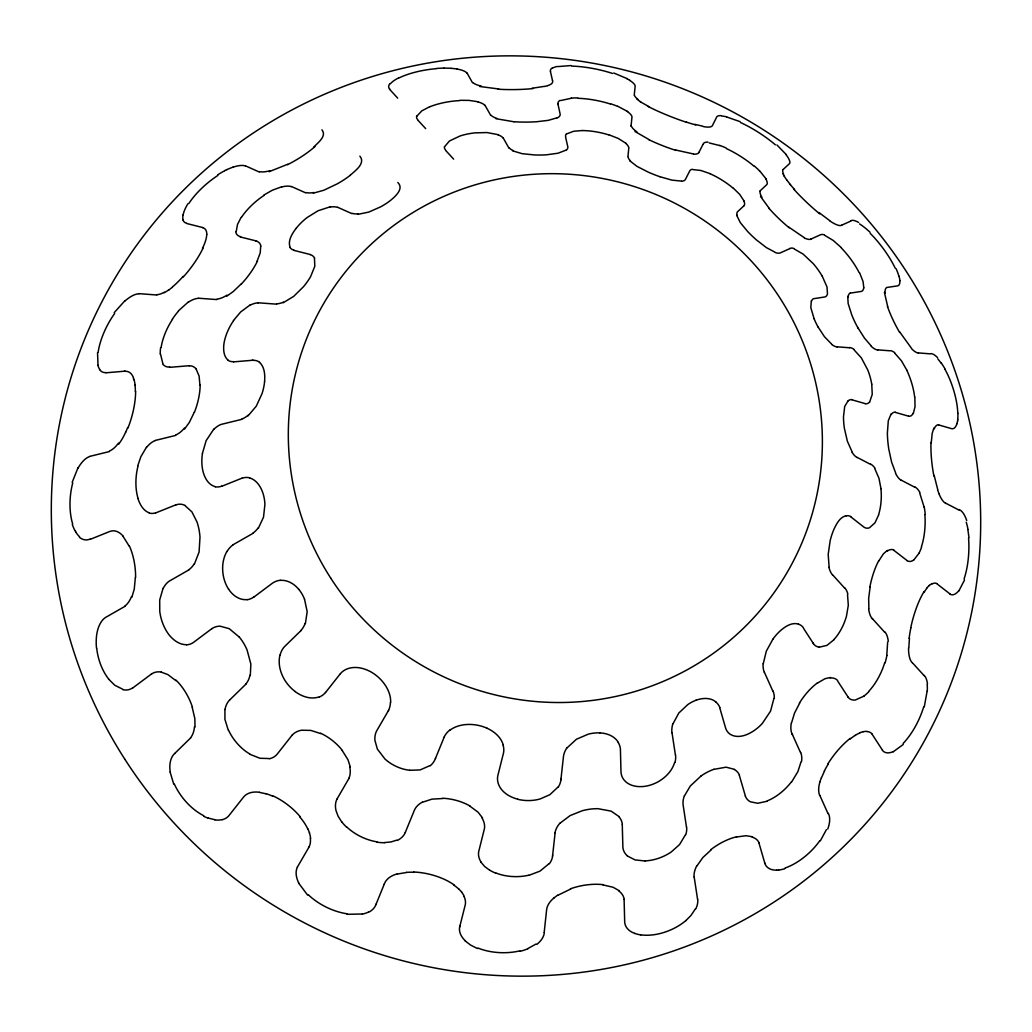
<?xml version="1.0" encoding="UTF-8"?>
<svg xmlns="http://www.w3.org/2000/svg" width="1032" height="1032" viewBox="0 0 1032 1032"><rect width="100%" height="100%" fill="white"/><g stroke="black" fill="none" stroke-linecap="round" stroke-linejoin="round"><path stroke-width="1.5" d="M634.241 95.241L635.17 86.017A39.577 8.295 15.9 0 0 629.713 80.367M390.664 702.586C390.986 694.007 386.678 685.906 380.95 679.778A20.924 10.127 38.2 0 0 371.288 672.09C364.296 668.168 355.718 665.975 347.9 668.62A57.702 30.805 44.4 0 0 340.431 673.638M908.818 647.735L909.463 638.111M135.373 577.314L134.263 589.117L131.864 597.18M931.251 442.909L932.193 433.363L933.883 428.048M863.81 287.902L863.062 281.568L859.656 272.874M194.996 727.031L194.855 718.672L192.197 707.243M264.579 381.608C265.082 375.003 264.772 367.147 259.522 362.374M773.91 698.483L770.556 711.138L762.235 723.535A24.058 11.907 -43.6 0 1 750.174 732.965C744.291 736.203 736.474 738.112 730.372 734.384A55.418 25.297 -37.6 0 1 725.715 728.399L719.704 707.617M927.136 691.053L924.285 706.83M763.306 663.55L766.324 651.153L772.813 639.311M97.55 352.647L98.014 365.238M631.107 125.581L631.068 126.278M627.933 156.567L628.798 148.156M631.094 125.762L631.997 116.784A44.247 9.275 15.9 0 0 627.185 111.443M554.12 897.801A43.912 22.794 -5 0 0 546.638 909.605L544.199 932.322M552.636 855.27L555.113 832.85M560.995 778.85L563.472 756.43A58.398 30.315 -5 0 1 566.981 747.736M552.662 855.038L552.494 856.302M561.021 778.618L560.866 779.882M957.644 421.146L957.864 419.431M847.749 296.39L848.149 303.563L851.787 314.966A22.923 4.296 63 0 0 858.16 328.305M224.937 709.397L224.924 719.343L228.317 730.385M886.759 655.488L887.662 642.123M202.44 453.358L206.103 440.716L213.714 429.222M870.118 587.053L868.66 598.495L868.88 608.712M801.051 761.835L797.891 771.626L791.673 781.895M250.325 675.47L250.853 664.015L247.048 649.902A24.626 11.391 61.5 0 0 239.089 636.796M791.57 722.787L794.537 713.073L799.71 703.089M459.666 927.123L459.885 926.194M279.943 655.178C277.892 663.589 280.24 672.542 284.6 679.843A24.665 14.306 50.8 0 0 295.139 691.492M503.113 745.194A56.786 30.134 8.1 0 1 503.577 752.702L497.747 775.948A51.484 27.4 7 0 0 498.791 784.913C502.029 792.615 509.989 797.156 517.754 799.207M459.911 926.078L465.329 904.522A42.583 22.523 8.4 0 0 464.09 896.589M137.669 466.051L140.894 456.647L146.454 447.243M72.163 482.396L78.006 467.728M674.644 762.493C672.064 771.02 665.382 777.793 657.707 782.011A21.569 11.636 -22.4 0 1 645.619 786.203C638.073 787.455 629.172 786.203 624.038 779.986A55.56 27.864 -16.5 0 1 620.993 772.22L620.413 749.168A61.249 30.702 -15.5 0 0 618.258 742.511M673.058 723.703L678.798 713.035L687.751 704.611A16.873 7.185 -31.7 0 1 696.032 700.225M305.395 623.573L307.175 611.615L304.517 599.218M444.663 146.609L449.462 140.984L460.066 135.966A23.078 6.927 -9.8 0 1 474.849 132.883L486.949 132.548L498.237 134.676M878.632 514.981L874.955 522.85L869.46 527.778A51.213 16.925 -81.8 0 1 863.99 527.171L850.781 516.838M964.507 580.023L958.896 590.885M685.416 834.798L679.559 844.563L671.264 851.955A29.309 15.828 -22.3 0 1 645.103 860.869M811.307 300.828L810.829 307.665L814.093 318.72M821.588 777.535L824.529 770.943M375.983 904.432L384.175 884.347M435.44 758.507L444.173 737.119M376.074 904.213L375.738 905.025A39.448 21.44 20.8 0 1 368.54 912.301M384.214 884.231L384.588 883.34A42.286 22.807 19.5 0 1 397.191 873.898M435.53 758.288L435.014 759.488A51.136 27.696 20.6 0 1 430.267 765.718M194.313 412.194L189.346 422.398L184.599 428.99M684.564 795.698L690.279 786.023L700.728 776.283M826.413 829.625L820.363 840.809M913.333 413.368L915.036 406.724L914.842 397.204M257.058 261.29L260.219 252.879L260.696 246.158M163.043 588.395L159.702 599.966L159.754 611.331A28.367 15.415 73.2 0 0 170.228 636.254C174.395 640.898 180.136 644.897 186.624 644.69M405.279 832.45L414.451 810.081A47.872 25.813 19.5 0 1 422.398 802.096M417.005 116.01L421.765 110.901L429.763 106.657M703.36 126.601A42.325 8.733 26.7 0 0 712.506 125.401L716.531 117.364A39.513 8.346 27.8 0 1 721.058 115.623M702.934 144.493L698.922 152.426M336.909 799.194L349.035 778.257M388.69 710.132L388.238 710.971M297.41 867.035L309.226 846.692M695.465 908.741L690.885 915.565L685.88 920.57M919.293 552.894L913.63 560.183M878.658 561.124L883.418 553.823L887.378 550.366M226.885 551.449C222.357 559.318 221.699 568.967 223.725 577.701A20.821 11.313 73 0 0 228.575 589.169M696.858 866.042L702.844 857.553L711.332 849.697M388.174 711.061L376.564 731.069A51.174 27.619 32.1 0 0 374.913 740.383L377.377 749.116L385.013 759.062A27.812 16.409 26.1 0 0 409.639 770.246M241.101 217.417L237.541 224.37L236.225 231.529M194.313 564.311L199.086 552.017L199.989 537.221A25.903 10.81 82.6 0 0 196.97 521.908L191.913 511.898L184.986 505.564M698.961 152.375L698.999 152.31A47.923 9.881 26.7 0 1 693.581 154.181M258.387 528.165L263.521 517.161L264.914 504.377A18.434 7.856 82.7 0 0 262.902 493.038C260.748 486.575 256.504 479.932 249.628 477.919M233.49 320.488L240.701 311.922L250.002 305.033M891.029 414.077L888.294 420.772L887.378 433.169A27.374 6.024 82.9 0 0 888.784 449.126L891.571 461.988L895.634 472.953M557.873 787.184L549.85 794.704L540.213 798.923A26.368 15.338 0.6 0 1 517.703 799.271M295.965 228.511C292.172 233.761 287.515 240.688 290.147 247.383M114.204 312.657L124.898 300.712M567.174 747.761L576.437 739.234L588.382 734.126A18.976 8.746 -10.4 0 1 599.927 732.888M869.589 402.17L872.246 394.405L871.756 384.188M759.978 190.985L766.918 184.496A44.853 9.391 37.4 0 0 765.667 178.6M549.14 863.616L539.942 871.163L528.823 875.368M340.405 673.625L325.544 692.498M292.095 735.21L277.234 754.082A45.666 24.484 45.7 0 1 269.378 758.791M927.213 587.543L929.303 585.376M190.701 737.867L174.743 753.437M178.433 310.825L188.43 301.899M246.016 684.048L230.046 699.619M241.398 283.761L233.193 291.605L226.653 296.261M301.318 630.23L300.66 630.9M833.83 639.853L826.942 645.374L819.202 647.206M560.518 822.814L570.167 815.551L582.242 810.752A26.651 12.062 -10.3 0 1 598.031 808.688L611.099 811.126L619.007 816.544M174.666 753.528L174.047 754.134A42.157 22.02 56.2 0 0 169.854 765.615A40.042 21.466 54 0 0 170.254 772.078M229.968 699.696L229.065 700.612A47.433 24.768 56.2 0 0 225.028 709.461M300.583 630.978L284.368 646.78A54.619 28.522 56.2 0 0 280.02 655.243M903.232 744.485L893.17 751.825M743.904 205.832L744.162 205.561A51.768 10.849 37.4 0 0 743.982 201.124M783.159 169.493L789.583 163.52A40.093 8.398 37.4 0 0 785.816 154.374M743.737 205.987L737.261 212.012A57.263 11.881 38.3 0 0 737.261 215.727M783.082 169.558L782.901 169.725A42.918 8.824 38.5 0 0 783.611 174.189M313.934 146.854C317.985 142.713 327.067 136.043 321.92 129.839M248.08 415.819L256.233 406.247L262.025 393.682A21.311 7.676 -75.1 0 0 264.592 381.595M172.421 287.193L168.925 289.928M350.145 175.298C355.047 170.886 365.896 163.314 359.871 156.167M848.252 400.532L844.692 406.505L843.492 416.799A19.479 4.476 82.8 0 0 844.408 428.422L847.362 441.206L852.161 452.029M817.37 683.132L824.994 678.708L830.463 677.495M430.034 765.589L420.14 769.911L409.665 770.311M864.068 696.084L855.296 700.031A44.582 17.686 -59.5 0 1 848.059 697.181M253.859 597.089L272.435 583.196A63.636 32.211 67.2 0 1 280.304 580.268M151.472 673.986L132.896 687.867M536.021 944.048L527.726 948.64M567.032 133.76L573.624 131.27L582.5 130.509M211.96 628.591L193.371 642.485A50.529 25.607 68.1 0 1 186.663 644.832M450.236 729.947C457.357 724.864 466.567 723.703 475.055 724.812A21.504 10.333 13.5 0 1 487.052 728.231M565.807 150.221L558.028 153.226L546.599 154.787A19.943 3.341 -0.4 0 1 534.563 154.955L522.089 153.665L512.517 150.801M124.898 606.377L105.406 617.536A43.421 21.13 77.8 0 0 98.543 627.263A40.725 20.434 75.7 0 0 96.905 633.455A39.5 20.395 74.6 0 0 96.221 640.601A38.352 20.447 73.8 0 0 96.505 648.212M188.882 569.896L169.261 581.132A48.968 23.839 77.8 0 0 163.108 588.511M263.986 194.971L272.319 190.236L281.878 186.702M233.232 544.651L252.866 533.415M557.783 895.312L570.722 889.016M287.722 164.256L269.133 171.699M224.705 170.59L226.937 169.48M422.565 802.199L431.957 799.142L442.999 798.497M811.642 238.74L810.946 239.037M811.733 238.702L820.337 234.845A46.827 10.41 48.7 0 1 824.452 234.883M560.698 100.543L571.457 98.221M556.777 117.906L548.315 120.344L536.679 121.737A28.483 4.476 -0.4 0 1 514.065 121.737M283.181 302.763L293.694 296.377L303.537 286.651A21.195 6.218 -52.6 0 0 310.632 276.55L314.812 266.282L314.476 258.181M176.008 504.777L155.768 512.891M396.817 840.125L391.063 841.931L384.304 842.602M841.622 225.208L850.703 221.132M90.184 539.362L109.792 531.467A44.376 20.524 88.7 0 1 120.396 533.531A43.654 19.905 86.3 0 1 122.847 535.814M860.198 732.591L863.216 731.624M789.828 248.609L780.514 252.788A58.953 12.9 47.9 0 1 775.483 252.659M241.952 478.19L221.712 486.304M767.098 801.258L757.759 803.27L750.393 801.799A48.104 21.956 -37.6 0 1 745.349 796.072M696.032 700.251C702.508 697.813 710.777 697.297 716.247 702.25M319.352 696.806C311.071 699.838 301.886 696.613 295.126 691.556M713.938 769.343L726.115 767.176L734.526 769.382M155.393 440.406L175.646 435.427M241.643 419.379L221.377 424.346A51.832 22.485 -80 0 0 213.74 429.415M89.681 456.389L109.366 451.577M850.278 293.127L861.449 291.385A48.839 11.378 57.8 0 0 863.694 287.747M397.346 874.039L406.453 872.492M736.461 836.991L746.123 835.727L752.444 836.771M544.212 86.391L532.073 88.262M846.279 515.69C839.893 517.071 836.617 523.688 834.037 529.068A21.62 6.192 -75.5 0 0 830.167 540.678L828.193 554.378L829.122 567.084M557.873 66.59L570.902 65.558M362.335 914.004L347.113 914.3M313.289 193.178L323.88 190.223L337.309 183.825A25.439 5.921 -31.4 0 0 350.3 175.285M330.163 206.813L318.062 210.76L307.188 217.494A25.22 9.546 -40.3 0 0 296.042 228.498M814.442 298.57L824.968 296.945A56.283 13.106 57.8 0 0 827.483 293.733L827.006 286.986L822.143 275.931M269.197 758.533L259.974 758.275L249.757 754.237M124.356 371.236L125.053 371.185M252.208 360.297L253.175 360.245M124.549 371.21L105.974 372.797M252.401 360.284L233.567 361.871M247.254 599.592C239.579 600.482 232.561 595.335 228.575 589.156M357.769 214.359L368.759 212.089L380.498 206.916A18.163 4.373 -31.3 0 0 390.135 200.711C394.998 196.725 404.363 188.791 397.823 182.483M692.949 169.596L700.922 170.486L709.977 173.608M776.735 870.247L778.605 870.131M681.326 181.077L671.897 180.123L659.899 176.704M280.343 580.358C287.606 579.765 294.404 583.983 298.854 589.466M459.911 100.31L468.954 100.388L478.177 101.768M189.243 365.715L169.635 367.34M645.039 860.985L635.041 859.901L627.456 856.031M198.428 298.209L216.797 299.577M258.181 302.789L276.537 304.156M138.946 293.643L156.787 294.997M498.753 88.971L479.79 86.507M693.117 153.884L675.431 149.975M889.481 350.764L877.742 349.861M930.129 353.834L918.377 352.918M513.936 121.776L495.94 118.68M599.927 732.901C607.022 733.21 614.646 736.087 618.374 742.472M709.255 142.945L719.807 145.589M602.907 884.888L613.111 887.262L619.213 890.719M837.094 346.804L849.581 347.784M259.587 792.408L266.011 793.802M214.785 819.692L208.322 818.092M702.792 126.201L694.923 124.369M938.63 424.926L951.736 428.693A42.196 11.52 77.1 0 0 956.87 423.83M908.599 416.18L895.312 412.374M865.19 403.615L851.993 399.823M161.34 672.18L167.803 674.554L175.904 680.643M240.095 236.883L240.882 237.102M255.755 240.83L256.542 241.049M293.798 250.35L310.245 254.517M240.727 237.063L255.91 240.869M726.773 117.016L740.034 121.634M798.497 624.089C791.957 622.128 785.52 626.295 780.76 630.397A20.575 7.353 -53.2 0 0 772.787 639.298M122.937 689.35L114.797 685.248L108.618 679.159M215.262 486.678C207.587 484.614 203.872 476.384 202.53 469.199A25.516 12.887 -84.8 0 1 202.465 453.37M202.62 227.517L186.611 223.48M608.867 134.753L618.323 138.481L626.102 143.396M613.743 72.988L627.017 78.587M794.137 248.944L803.102 254.065L813.164 263.56A23.401 6.592 52.7 0 1 822.053 275.905M291.385 186.482L305.614 192.829M775.2 252.298L766.312 247.564L756.456 239.927A20.189 3.122 42.9 0 1 747.697 231.555L740.318 222.628L736.693 215.327M259.264 172.009L245.345 165.778M337.645 207.264L351.873 213.624M149.292 512.904C143.126 510.634 139.784 504.248 137.862 498.353M824.878 235.451L833.159 240.404L841.364 247.667M320.655 733.571L310.761 730.398L301.589 730.217A49.278 26.303 44.4 0 0 292.12 735.223M617.639 106.231L627.649 111.508M477.429 948.537L470.657 945.106L465.277 941.016M649.373 139.784L635.015 131.503M487.052 728.231C494.302 731.52 501.139 737.248 503.306 745.194M804.16 237.605L788.848 227.169M649.012 106.683L640.201 101.716M857.115 457.37L870.686 464.439M901.349 480.241L914.92 487.298M958.96 510.053L945.764 503.216M469.753 806.031L478.061 812.184L482.525 817.924M489.723 870.286L484.64 866.493L481.028 862.223M907.115 560.582L893.88 550.353M829.689 220.629L818.969 212.54M950.021 593.968L937.25 584.048M854.122 349.938L861.346 357.859L867.731 369.908A22.382 7.069 71.7 0 1 871.73 384.162M831.637 344.108L824.491 336.755L818.105 327.028M228.175 360.233C223.789 356.659 223.338 350.39 223.776 345.139A27.864 12.229 -62 0 1 233.58 320.63M732.888 187.734L739.738 194.429L744.227 201.292M894.899 353.318L901.439 360.787L906.818 370.153M776.928 144.97L786.332 154.658M871.072 345.81L864.442 338.057L858.185 328.202M307.575 895.067L298.519 882.953M458.982 889.107L461.665 892.061M759.591 170.744L766.015 178.82M911.501 348.313L899.659 331.878M629.61 160.669L637.002 166.384L648.212 172.112A21.672 3.096 21.2 0 0 659.925 176.73M417.741 120.009L425.661 128.626M453.628 159.121L445.76 150.543M397.681 98.13L389.464 89.165M794.55 189.488L790.061 184.418M873.046 619.381L884.476 632.01M912.856 663.241L924.13 675.663M844.666 588.137L832.54 574.734M872.93 619.239L872.272 618.49M239.063 636.873L229.181 628.656L220.074 626.166A54.335 27.516 67.2 0 0 211.973 628.643M769.408 208.606L760.532 196.467M937.843 358.891L941.365 363.38M122.821 535.969L129.168 546.109M342.263 750.574L347.965 759.72L350.338 767.086M848.111 697.103L837.958 681.481M813.487 643.684L813.035 643M341.669 821.859L338.083 816.157L335.993 810.533A44.376 23.942 32.1 0 1 336.948 799.219M882.45 750.148L872.208 734.371M485.092 105.406L490.703 115.391M472.475 82.702L467.057 73.027M503.229 137.966L508.841 147.95M196.235 369.288L199.099 376.035L199.937 385.284M803.425 628.165L812.984 642.923M874.852 468.799L878.954 478.229L880.98 488.665M75.091 530.577L76.123 532.357M162.811 363.406L160.476 353.937M919.834 493.425L924.143 507.202M792.06 733.688L792.499 734.719M792.37 734.436L800.497 752.547M307.962 829.006L309.536 832.94M173.699 784.075L170.112 772.026M819.795 795.324L828.025 813.642M772.878 691.182L764.428 672.322M758.946 842.976L764.635 862.52M745.388 796.046L739.325 775.303M887.739 306.762L884.398 292.301M764.918 863.449L764.725 862.817M133.386 378.112L133.889 379.699M937.701 489.478L934.166 475.442M552.533 80.715L552.61 81.064A43.151 9.469 5.2 0 1 547.708 85.643M557.216 117.971A48.956 10.746 5.2 0 0 560.118 113.971L557.925 103.922M565.588 137.127L567.793 146.738A57.289 12.565 5.2 0 1 566.117 150.259M552.533 80.664L550.379 71.324M847.517 594.368L848.304 605.358L846.446 616.259A27.671 12.023 -65.6 0 1 833.817 639.672M967.861 529.558L968.996 537.633M675.392 754.921L672.026 732.746M694.201 877.11L697.555 899.272M686.473 827.096L683.12 804.921A55.328 26.6 -27.1 0 1 684.358 795.749M624.102 899.414L624.695 922.131A42.841 21.491 -16.5 0 0 629.997 930.98A40.661 20.666 -18.8 0 0 634.757 933.405M622.257 824.284L622.877 847.337A48.001 24.071 -16.5 0 0 627.508 856.005M314.928 146.583A34.379 8.037 -31.1 0 1 287.541 164.669M269.997 170.719A44.686 13.197 -34.5 0 1 259.703 171.647M233.013 167.184A41.577 12.707 -35.9 0 1 245.203 165.894M226.821 169.712A40.171 13.248 -38.2 0 1 233.064 167.132M217.791 174.769A40.558 14.461 -39.4 0 1 224.628 170.809M188.856 203.498A42.97 16.202 -39.9 0 1 217.804 175.492M187.876 203.781A42.106 15.648 -41.3 0 0 184.818 209.625A41.035 14.577 -42.6 0 0 183.154 214.772M183.115 219.971A40.222 13.803 -44.1 0 1 183.038 214.862M186.792 223.273A40.338 13.597 -45.3 0 1 183.012 220.074M202.53 227.633A43.073 14.474 -46.4 0 1 206.761 234.367M206.722 234.393A43.086 14.177 -48.8 0 1 206.413 237.321A42.17 13.351 -50.3 0 1 204.994 242.481A41.048 12.32 -51.6 0 1 202.491 248.338M203.136 247.912A39.977 11.365 -52.4 0 1 183.27 276.989M183.167 276.331A41.938 12.449 -53.2 0 1 177.865 281.994A42.867 13.687 -53.8 0 1 172.499 286.896M168.99 289.695A43.408 15.299 -55.6 0 1 164.127 292.753M164.307 292.237A42.26 15.235 -56.3 0 1 156.954 294.688M124.846 301.06A39.59 14.59 -57.4 0 1 138.856 293.81M98.13 352.273A46.324 20.666 -61.7 0 1 114.655 313.47M99.743 369.482A39.925 16.319 -66.2 0 1 97.937 365.354M106.051 372.578A39.487 15.919 -67.5 0 1 99.627 369.688M125.001 371.327A42.351 17.015 -68.7 0 1 133.502 377.918M134.005 379.518A42.892 16.409 -72.8 0 1 135.076 385.065M135.05 385.091A42.028 15.364 -74.1 0 1 135.334 391.618M135.631 391.244A40.248 14.087 -74.9 0 1 127.955 427.983M127.671 427.519A41.267 15.08 -75.7 0 1 125.672 432.253M125.646 432.227A42.299 16.383 -76.4 0 1 122.292 438.716A43.099 17.583 -77.4 0 1 118.654 444.134M118.474 443.128A42.905 17.97 -78.2 0 1 109.418 451.061M78.097 468.012A40.158 17.415 -80 0 1 89.668 456.544M72.666 523.972A43.447 21.93 -84.4 0 1 72.756 482.86M75.013 530.719A40.867 20.227 -86 0 1 72.317 524.462M79.554 536.73A40.235 19.144 -87.8 0 1 76.071 532.512M90.081 539.052A41.319 19.273 -89.3 0 1 79.451 537.324M129.297 545.773A34.972 14.59 82.8 0 1 135.592 577.456M131.503 596.573A46.35 22.175 79.2 0 1 124.82 606.107M108.657 679.043A35.888 19.634 73.3 0 1 96.737 648.277M132.831 687.738A44.453 22.627 68.7 0 1 123.027 689.763M151.498 674.038A47.524 24.058 67.2 0 1 161.302 672.038M175.956 680.114A33.321 15.467 61.7 0 1 192.442 707.307M194.48 726.631A45.266 23.297 57.7 0 1 190.585 737.725M203.781 815.732A42.054 24.355 51.3 0 1 174.344 784.062M208.348 818.234A41.693 23.878 49.7 0 1 203.807 816.351M222.254 819.576A40.351 21.943 47 0 1 214.875 819.898M222.332 819.692A40.674 21.84 45.7 0 0 229.117 815.383L243.578 797.052A43.408 23.168 44.4 0 1 255.536 792.021A43.073 22.536 41.9 0 1 259.509 792.266M265.959 793.66A40.609 19.982 39.2 0 1 272.68 796.188M272.59 795.737A39.461 18.795 38.5 0 1 300.364 816.931M299.848 817.009A41.706 20.253 37.5 0 1 304.363 822.93A42.789 21.582 36.6 0 1 307.781 828.967M309.406 832.914A43.499 23.039 34.3 0 1 310.606 838.41M310.348 838.319A42.415 22.704 33.4 0 1 309.187 846.666M298.725 882.979A39.706 21.427 32.1 0 1 297.435 867.035M346.971 913.784A46.221 27.619 26.4 0 1 308.297 894.757M368.308 912.146A39.938 22.072 22.1 0 1 362.425 914.094M406.337 872.375A42.131 20.614 14.4 0 1 413.948 872.272M413.806 872.014A40.648 19.195 13.8 0 1 454.041 884.85M453.641 884.979A42.493 21.311 11.7 0 1 458.814 889.133M461.549 892.074A43.383 22.756 9.2 0 1 464.31 896.576M465.471 940.978A39.925 21.246 7.1 0 1 459.627 927.123M519.896 950.859A44.208 25.761 1 0 1 477.984 948.06M527.855 948.743A41.357 23.504 -0.4 0 1 520.218 951.298M544.328 932.399A40.893 21.698 -3.1 0 1 536.872 944.332M554.158 897.827A43.576 21.956 -7.4 0 1 557.615 895.247M570.451 888.81A35.952 16.293 -10.1 0 1 603.127 884.669M618.813 890.913A45.692 22.781 -14.9 0 1 624.192 899.388M640.769 934.902A39.835 20.653 -20.3 0 1 634.757 933.418M640.82 934.837A39.01 20.756 -21.5 0 0 650.031 935.134A37.087 20.189 -22.2 0 0 685.88 920.57M697.684 899.22A45.15 21.943 -26.1 0 1 695.916 908.663M694.123 877.136A48.349 23.246 -27.1 0 1 696.613 866.093M710.996 849.529A32.198 13.455 -31.4 0 1 736.564 836.81M752.122 837.094A45.898 20.859 -36 0 1 759.101 842.886M764.867 863.474A42.738 19.505 -37.6 0 0 771.846 869.628A40.042 18.512 -39.8 0 0 776.812 870.131M784.797 868.725A39.538 18.847 -41.7 0 1 778.683 870.002M819.782 840.745A41.048 20.15 -42.9 0 1 785.042 868.002M828.296 813.384A40.996 18.305 -46.3 0 1 827.754 829.083M819.692 795.414A43.808 18.757 -48.4 0 1 819.924 781.843M819.989 781.817A43.073 17.621 -50.5 0 1 821.369 777.638M824.349 770.994A40.119 14.796 -52.5 0 1 828.128 764.261M827.651 764.273A38.829 13.61 -52.8 0 1 850.2 738.396M850.046 739.118A41.409 14.771 -53.8 0 1 855.206 735.364M855.206 735.416A42.66 15.906 -55 0 1 860.12 732.784M863.152 731.74A43.628 17.118 -57.4 0 1 867.099 731.417M867.009 731.598A42.634 16.873 -58.3 0 1 872.285 734.139M893.248 751.593A39.874 15.815 -59.5 0 1 882.412 750.316M923.666 706.933A45.989 20.382 -65.5 0 1 903.155 743.44M927.175 684.487A39.964 15.351 -68.6 0 1 927.278 690.924M924.233 675.444A39.448 14.654 -69.6 0 1 927.484 684.048M912.172 662.763A42.286 15.364 -70.7 0 1 908.56 648.044M909.115 638.447A42.067 12.526 -74.8 0 1 910.869 627.83M910.727 627.895A40.88 11.365 -75.1 0 1 924.079 591.607M924.092 592.329A42.66 13.016 -77.3 0 1 927.2 587.814M929.29 585.544A43.318 14.125 -79.8 0 1 932.296 583.544M932.283 583.815A42.377 13.958 -80.6 0 1 937.211 583.751M958.883 590.562A39.745 13.145 -81.8 0 1 949.995 594.122M968.558 537.982A44.866 17.015 -87.5 0 1 964.056 578.991M966.249 522.231A40.596 13.751 -89.5 0 1 967.99 529.339M958.973 509.589A40.506 12.939 89.4 0 1 966.739 520.528M945.764 503.41A43.499 13.055 87.4 0 1 939.03 493.825M939.068 493.735A43.525 12.203 85.4 0 1 937.624 489.813M933.908 475.984A36.881 8.153 83.1 0 1 931.006 442.354M934.166 428.912A45.073 12.178 78.5 0 1 938.591 424.72M957.528 420.914A40.609 11.391 74.9 0 1 956.883 423.881M957.889 413.252A40.196 11.945 73.2 0 1 957.735 419.198M957.786 413.135A39.771 12.255 72.5 0 0 957.206 406.376A38.261 12.332 71.8 0 0 944.951 369.25M941.352 363.109A38.494 11.081 70.4 0 1 944.99 368.888M930.774 353.628A44.234 11.455 68.5 0 1 937.559 357.614M918.441 353.073A47.704 11.958 67.3 0 1 911.617 348.764M899.633 332.42A31.27 5.844 63.2 0 1 887.468 306.452M885.095 293.243A46.582 10.681 59.2 0 1 886.694 287.489L897.84 285.838A43.279 10.088 57.8 0 0 899.852 280.575M899.053 276.254A40.067 9.688 55.8 0 1 899.878 280.614M896.111 268.707A39.023 9.92 54.6 0 1 898.846 276.073M870.221 233.387A40.003 11.042 53.3 0 1 895.208 268.178M870.002 232.226A40.828 10.823 51.6 0 0 864.532 227.479A40.7 9.998 50.7 0 0 859.566 223.918M850.6 221.016A41.461 9.559 49.6 0 1 858.611 222.448M841.648 225.286A44.273 9.688 47.9 0 1 834.488 223.725A43.073 8.746 45.8 0 1 829.947 221.016M819.705 213.843A38.107 5.599 43.2 0 1 793.569 188.933M790.525 184.689A42.518 7.405 41.4 0 1 786.836 180.071M786.823 180.032A43.447 8.333 40.2 0 1 784.165 176.046M784.101 176.008A43.77 8.759 39.3 0 1 783.017 173.802M740.512 122.511A45.627 12.461 32.5 0 1 775.419 144.841M721.691 116.023A40.003 8.849 28.9 0 1 726.515 116.809M695.8 124.936A42.015 6.398 22.1 0 1 686.357 122.099M686.796 122.395A40.97 5.47 21.5 0 1 648.186 106.515M640.588 101.781A43.292 8.553 17.7 0 1 637.015 99.149M637.815 99.291A42.235 8.617 17 0 1 634.499 95.318M626.682 78.574A40.029 8.875 14.1 0 1 629.842 80.406M571.625 66.087A45.408 12.732 11.2 0 1 612.518 73.453M552.288 68.215A39.938 9.236 7.4 0 1 557.319 66.435M550.559 71.311A40.261 8.966 6.2 0 1 551.965 68.177M547.618 85.604A43.473 9.043 2.9 0 1 544.638 86.482M533.247 88.533A37.733 5.947 -0.2 0 1 498.121 89.216M481.376 86.12A44.518 10.049 -3.9 0 1 473.069 82.715M457.176 69.067A41.693 9.778 -5.2 0 1 466.864 73.014M451.1 68.344A40.661 10.436 -7.6 0 1 457.305 69.054M443.876 68.151A40.635 11.171 -8.6 0 1 451.126 68.344M436.123 68.499A40.583 11.971 -9.3 0 1 443.941 68.125M398.623 78.135A39.384 12.062 -9.5 0 1 435.994 68.705M398.21 78.097A38.868 10.797 -11.5 0 0 393.514 80.96A40.08 10.604 -12.7 0 0 390.393 83.747M389.748 88.997A43.538 11.184 -13.8 0 1 389.722 83.863M313.934 192.507A50.903 15.222 -34.8 0 1 305.975 192.545M281.659 186.934A46.608 14.242 -35.9 0 1 291.23 186.611M241.501 217.313A33.824 12.694 -40.1 0 1 263.986 195.435M240.366 236.573A45.111 15.235 -44.9 0 1 235.773 231.916M256.439 241.178A48.865 16.422 -46.4 0 1 260.851 246.029M257.484 261.031A30.496 8.875 -52.4 0 1 241.411 283.955M227.014 295.152A48.027 17.196 -56 0 1 217.055 299.074M188.353 302.17A44.221 16.306 -57.4 0 1 198.35 298.364M172.357 319.198A37.307 15.906 -61.4 0 1 178.484 311.122M161.134 347.474A36.481 16.202 -61.8 0 1 172.486 319.352M160.27 354.131A37.371 16.499 -62.7 0 1 160.579 347.836M169.738 367.005A44.17 17.815 -67.1 0 1 162.579 363.845M189.204 365.831A47.949 19.273 -68.7 0 1 196.312 369.133M200.156 385.039A30.663 10.939 -74.9 0 1 194.403 412.336M184.483 428.035A48.672 20.627 -78.5 0 1 175.685 434.988M146.492 447.462A44.918 19.479 -80 0 1 155.381 440.548M137.978 498.198A34.211 17.196 -84.6 0 1 137.966 466.27M155.755 512.749A46.698 21.608 89.7 0 1 149.279 513.046M176.02 504.88A50.426 23.323 88.7 0 1 184.999 505.409M194.158 563.975A53.084 25.632 78.7 0 1 188.83 569.728M250.002 675.173A51.574 26.69 57.4 0 1 245.913 683.932M249.77 753.966A33.114 19.105 51.1 0 1 228.64 730.372M320.617 733.249A30.122 14.525 38.4 0 1 342.418 750.561M349.758 766.905A48.207 25.735 33.8 0 1 348.945 778.205M346.636 827.212A37.242 21.62 26.9 0 1 341.773 821.846M376.938 841.828A36.404 21.659 26.2 0 1 346.894 827.109M384.356 842.705A37.487 21.969 25 0 1 377.041 842.202M405.305 832.463A44.118 24.046 21.2 0 1 397.294 840.474M442.87 798.265A30.908 14.796 13.7 0 1 469.908 805.966M482.008 817.963A48.375 25.542 8.8 0 1 484.485 828.451L478.68 851.697A44.634 23.749 7 0 0 481.118 862.21M495.992 873.266A36.92 20.937 1.7 0 1 489.813 870.234M528.719 875.213A34.804 20.201 0.9 0 1 496.186 873.098M552.572 856.302A46.169 24.136 -4.1 0 1 549.45 863.655M555.048 832.85A49.871 25.89 -5 0 1 560.286 822.762M618.787 816.635A52.116 26.084 -15.3 0 1 622.348 824.271M686.59 827.045A51.239 24.82 -26.3 0 1 685.764 834.72M700.663 776.232A23.788 9.946 -31.6 0 1 713.951 769.279M734.358 769.537A52.335 23.865 -36.4 0 1 739.454 775.213M791.402 781.843A32.327 15.957 -43.3 0 1 767.189 800.909M800.664 752.405A46.117 20.047 -47.3 0 1 801.554 761.513M791.957 733.778A49.755 21.298 -48.4 0 1 791.286 722.955M799.4 703.076A29.657 10.578 -53 0 1 817.434 682.926M830.244 677.972A48.465 19.157 -57.9 0 1 837.636 680.552M868.712 691.801A37.036 15.79 -64.7 0 1 864.081 695.929M884.63 662.983A36.21 15.944 -65.6 0 1 868.673 691.414M886.888 655.41A37.474 16.022 -66.5 0 1 885.082 662.905M884.63 631.674A44.118 16.499 -69.3 0 1 888.281 641.246M872.208 618.658A47.872 17.402 -70.7 0 1 868.673 609.035M869.847 587.195A31.076 8.849 -75.3 0 1 878.645 560.866M887.327 551.049A48.143 15.841 -80.2 0 1 893.931 550.056M913.643 560.028A44.415 14.68 -81.8 0 1 907.089 560.686M921.589 547.063A37.152 13.455 -86.9 0 1 919.241 552.726M924.891 514.723A35.32 13.287 -87.7 0 1 921.421 546.715M924.233 507.06A36.275 13.106 -88.5 0 1 925.227 514.465M914.933 487.014A45.55 13.971 88.4 0 1 919.963 492.574M901.349 480.422A49.381 14.809 87.4 0 1 895.57 473.404M891.158 414.554A51.394 13.984 78.2 0 1 895.273 412.168M913.281 413.187A47.33 12.926 77.1 0 1 908.612 416.27M906.78 370.256A30.109 9.559 71.8 0 1 914.636 396.998M890.152 350.648A50.323 12.81 68.1 0 1 894.705 352.673M877.793 350.016A54.322 13.622 67.3 0 1 871.202 346.313M848.136 296.945A53.148 12.294 58.9 0 1 850.213 293.024M841.403 248.054A31.502 8.798 52.9 0 1 859.101 272.551M811.01 239.114A50.297 11.004 47.9 0 1 804.483 238.07M789.158 227.762A29.128 4.463 43.1 0 1 769.046 208.387M761.913 197.357A48.775 9.959 38.9 0 1 760.12 191.101M754.444 166.126A36.765 9.327 33 0 1 759.346 170.667M726.489 148.634A35.927 9.714 32.3 0 1 753.889 166.088M719.639 145.396A37.397 9.727 31.4 0 1 726.128 147.976M703.166 144.209A44.195 9.404 28.1 0 1 707.991 142.119M676.024 150.414A31.141 4.386 21.4 0 1 648.935 139.72M636.847 131.825A47.988 9.714 17.3 0 1 631.532 126.407M610.815 103.845A37.333 9.714 11.5 0 1 617.394 106.27M578.346 98.324A35.759 9.933 11 0 1 610.389 104.026M571.238 98.117A36.623 9.739 10 0 1 577.804 97.937M558.119 103.935A45.176 10.036 6.2 0 1 559.937 100.401M497.05 118.461A50.723 11.623 -4.2 0 1 491.142 115.339M477.764 101.858A46.724 10.965 -5.2 0 1 484.911 105.432M429.97 106.709A31.076 9.288 -9.6 0 1 459.614 100.62M417.599 119.519A49.472 12.59 -14.3 0 1 416.722 116.074M358.31 213.856A59.74 17.983 -35 0 1 352.183 213.366M329.969 207.019A53.896 16.473 -35.9 0 1 337.503 207.38M293.965 250.157A52.361 17.583 -45.5 0 1 290.031 247.499M310.155 254.633A57.199 19.221 -46.4 0 1 314.567 258.103M283.426 302.17A56.334 20.472 -56.5 0 1 276.705 303.834M249.925 305.266A50.981 18.795 -57.4 0 1 258.103 302.931M233.632 361.664A51.2 20.563 -67.7 0 1 228.124 360.349M253.137 360.362A56.063 22.523 -68.7 0 1 259.561 362.284M248.054 415.303A57.16 24.51 -79.1 0 1 241.669 419.095M221.686 486.137A53.87 24.897 89.7 0 1 215.249 486.807M241.952 478.28A59.082 27.322 88.7 0 1 249.628 477.829M258.232 527.803A62.23 30.057 78.7 0 1 252.801 533.221M226.95 551.578A56.438 27.477 77.8 0 1 233.271 544.741M253.808 596.986A58.385 29.58 68.1 0 1 247.293 599.721M298.867 589.427A17.583 8.269 61.5 0 1 304.53 599.218M305.162 623.341A60.566 31.437 57.2 0 1 301.241 630.126M325.506 692.459A52.838 28.277 45.4 0 1 319.469 696.961M390.418 702.482A56.554 30.38 33.2 0 1 388.638 710.106M444.16 737.106A55.973 30.173 19.5 0 1 450.094 729.856M560.944 779.882A53.251 27.825 -4.1 0 1 558.196 787.222M675.521 754.869A59.237 28.677 -26.3 0 1 675.005 762.39M671.948 732.784A64.823 31.153 -27.1 0 1 672.838 723.755M716.169 702.302A61.468 28.083 -36.6 0 1 719.833 707.539M773.02 691.053A53.38 23.104 -47.5 0 1 774.297 698.212M764.338 672.413A58.282 24.962 -48.4 0 1 763.074 663.718M798.446 624.205A56.863 22.588 -58.5 0 1 803.064 627.288M819.227 647.167A51.432 20.395 -59.5 0 1 813.526 643.852M844.769 587.905A51.136 18.847 -69.8 0 1 847.814 593.864M832.398 574.772A55.96 20.343 -70.7 0 1 828.954 567.381M846.253 515.858A56.489 18.692 -80.8 0 1 850.819 516.606M880.941 488.704A27 9.998 -87.7 0 1 878.554 514.8M870.698 464.168A52.722 16.061 88.3 0 1 874.917 468.128M857.115 457.55A57.805 17.338 87.4 0 1 852.122 452.442M848.304 400.777A60.359 16.473 77.9 0 1 851.955 399.603M869.563 402.067A54.748 14.951 77.1 0 1 865.306 403.718M849.491 347.552A58.153 14.783 68.1 0 1 853.928 349.255M837.146 346.945A63.829 16.009 67.3 0 1 831.753 344.533M818.092 327.054A16.267 3.173 63 0 1 814.067 318.695M811.526 301.163A62.475 14.513 58.7 0 1 813.732 298.57M789.738 248.506A54.012 11.997 48.7 0 1 793.685 248.364M710.081 173.763A27.464 7.276 32.3 0 1 732.565 187.708M692.369 169.261A51.226 10.694 27.6 0 0 689.634 171.119L685.506 179.245A56.038 11.558 26.7 0 1 681.701 181.284M630.475 160.85A56.296 11.623 16.8 0 1 628.127 157.251M625.727 143.319A51.007 10.694 15.9 0 1 628.72 147.653M582.603 130.574A27.322 7.418 10.9 0 1 608.635 134.857M565.678 136.701A52.258 11.545 6 0 1 566.555 133.696M513.368 150.646A59.559 13.751 -4.4 0 1 509.215 147.899M497.888 134.74A54.012 12.668 -5.2 0 1 503.074 137.978M445.605 150.001A57.147 14.525 -14.4 0 1 444.405 146.66M330.627 577.959A267.92 263.521 26.8 0 0 792.628 562.517A267.92 263.521 26.8 0 0 542.793 173.828A267.92 263.521 26.8 0 0 330.627 577.959M124.936 759.384A466.232 458.582 26.8 0 0 928.916 732.501A466.232 458.582 26.8 0 0 494.147 56.115A466.232 458.582 26.8 0 0 124.936 759.384"/></g></svg>
